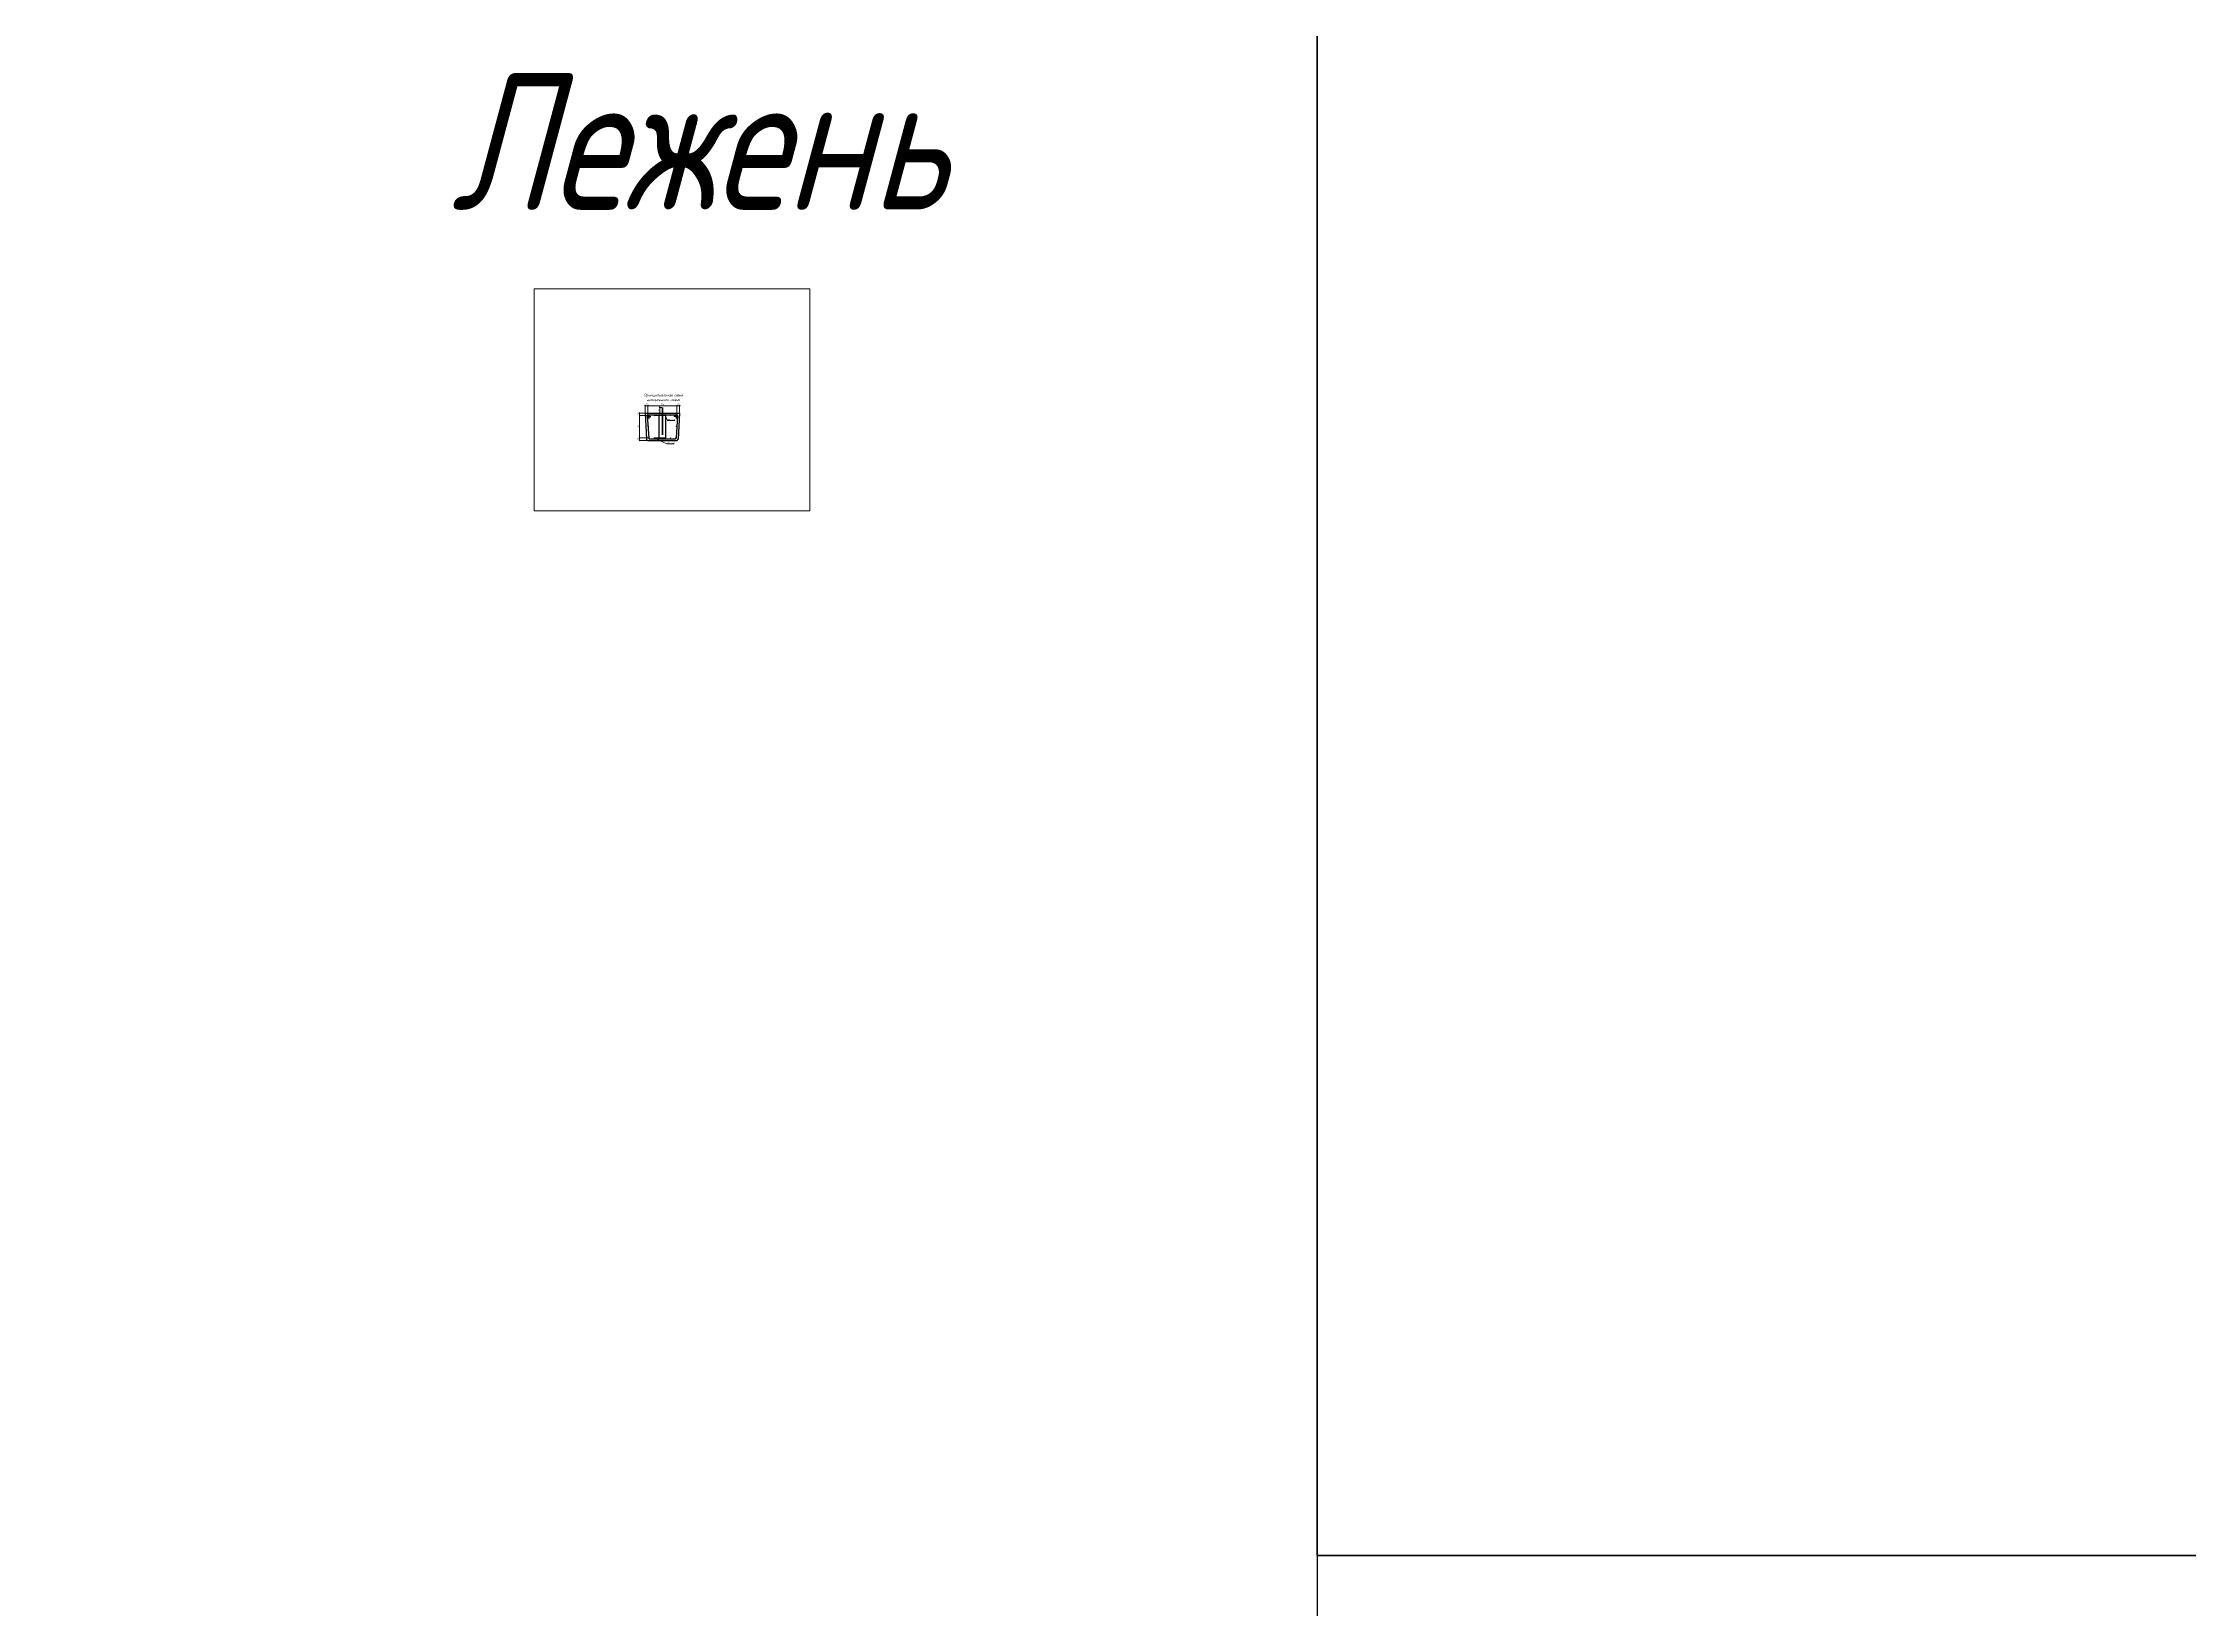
# Model space of a CAD drawing. Header units: millimetres. Extents: x 265754 to 14267433, y -6145605 to 2433772.
# Drawn here: x 6687455 to 6726598, y -223087 to -194521 of the extents above; entities that cross this region are included whole.
import ezdxf
from ezdxf import colors
from ezdxf.entities.mleader import LeaderData, LeaderLine
from ezdxf.math import Vec2, Vec3

# ---------------------------------------------------------------- set-up
doc = ezdxf.new("R2010")
doc.units = ezdxf.units.MM
for name, color, linetype, lineweight in [('0.9', 3, 'Continuous', 9), ('1-Бетон', 106, 'Continuous', 35), ('ИС_ОПОР_Med_раб.арматура', 6, 'Continuous', 35), ('ИС_Разм', 3, 'Continuous', 18), ('Размеры', 3, 'Continuous', 15)]:
    doc.layers.add(name, color=color, linetype=linetype, lineweight=lineweight)
doc.layers.add('00', color=160, linetype='Continuous')
doc.styles.add('0', font='isocpeur.ttf', dxfattribs={"width": 0.8, "oblique": 15})
doc.dimstyles.new('М10', dxfattribs={"dimscale": 10, "dimtxt": 2.5, "dimasz": 2, "dimexe": 1, "dimexo": 1, "dimgap": 1, "dimtad": 1, "dimdec": 0, "dimtxsty": '0', "dimblk1": 'OBLIQUE', "dimblk2": 'OBLIQUE', "dimsah": 1, "dimcen": 2.5, "dimdle": 1, "dimclrd": 256, "dimclre": 256, "dimclrt": 256, "dimaunit": 1, "dimadec": 0, "dimazin": 0, "dimtfac": 0.75, "dimtdec": 0, "dimtmove": 1, "dimatfit": 2, "dimldrblk": 'OBLIQUE', "dimfxl": 1, "dimtolj": 1, "dimtzin": 0, "dimlwd": -1, "dimlwe": -1, "dimarcsym": 0})

# ---------------------------------------------------------------- blocks, each defined once
blk = doc.blocks.new('_None')
blk = doc.blocks.new('_OBLIQUE')
at = {"color": 0, "linetype": 'ByBlock', "lineweight": -2}
blk.add_line((0.5, 0.5), (-0.5, -0.5), dxfattribs=at)
blk = doc.blocks.new('*D769')
at = {"layer": 'Defpoints', "color": 0, "transparency": 16777216}
for p in [(6698753, -201172), (6698707, -201272), (6698753, -201272)]:
    blk.add_point(p, dxfattribs=at)
at = {"layer": 'Размеры', "transparency": 16777216}
for p, q in [((6698743, -201172), (6698697, -201172)), ((6698707, -201162), (6698707, -201282)), ((6698743, -201272), (6698697, -201272))]:
    blk.add_line(p, q, dxfattribs=at)
at = {"layer": 'Размеры', "transparency": 16777216, "xscale": 20, "yscale": 20, "zscale": 20}
for p, rotation in [((6698707, -201172), 90), ((6698707, -201272), 270)]:
    blk.add_blockref('_OBLIQUE', p, dxfattribs=dict(at, rotation=rotation))
at = {"layer": 'Размеры', "transparency": 16777216, "insert": (6698684, -201222), "char_height": 25, "attachment_point": 5, "rotation": 90, "style": '0'}
blk.add_mtext('\\A1;100', dxfattribs=at)
blk = doc.blocks.new('*D664')
at = {"layer": 'Defpoints', "color": 0, "transparency": 16777216}
for p in [(6698438, -201138), (6698438, -201272), (6698488, -201316)]:
    blk.add_point(p, dxfattribs=at)
at = {"layer": 'Размеры', "transparency": 16777216}
for p, q in [((6698498, -201138), (6698428, -201138)), ((6698438, -201262), (6698438, -201128)), ((6698488, -201306), (6698488, -201128))]:
    blk.add_line(p, q, dxfattribs=at)
at = {"layer": 'Размеры', "transparency": 16777216, "xscale": 20, "yscale": 20, "zscale": 20, "rotation": 180}
blk.add_blockref('_OBLIQUE', (6698438, -201138), dxfattribs=at)
at = {"layer": 'Размеры', "transparency": 16777216, "xscale": 20, "yscale": 20, "zscale": 20}
blk.add_blockref('_OBLIQUE', (6698488, -201138), dxfattribs=at)
at = {"layer": 'Размеры', "transparency": 16777216, "insert": (6698463, -201116), "char_height": 25, "attachment_point": 5, "style": '0'}
blk.add_mtext('\\A1;50', dxfattribs=at)
blk = doc.blocks.new('*D665')
at = {"layer": 'Defpoints', "color": 0, "transparency": 16777216}
for p in [(6699068, -201138), (6699019, -201316), (6699068, -201272)]:
    blk.add_point(p, dxfattribs=at)
at = {"layer": 'Размеры', "transparency": 16777216}
for p, q in [((6699009, -201138), (6699078, -201138)), ((6699019, -201306), (6699019, -201128)), ((6699068, -201262), (6699068, -201128))]:
    blk.add_line(p, q, dxfattribs=at)
at = {"layer": 'Размеры', "transparency": 16777216, "xscale": 20, "yscale": 20, "zscale": 20, "rotation": 180}
blk.add_blockref('_OBLIQUE', (6699019, -201138), dxfattribs=at)
at = {"layer": 'Размеры', "transparency": 16777216, "xscale": 20, "yscale": 20, "zscale": 20}
blk.add_blockref('_OBLIQUE', (6699068, -201138), dxfattribs=at)
at = {"layer": 'Размеры', "transparency": 16777216, "insert": (6699044, -201116), "char_height": 25, "attachment_point": 5, "style": '0'}
blk.add_mtext('\\A1;50', dxfattribs=at)
blk = doc.blocks.new('*D666')
at = {"layer": 'Defpoints', "color": 0, "transparency": 16777216}
for p in [(6699019, -201138), (6698488, -201272), (6699019, -201272)]:
    blk.add_point(p, dxfattribs=at)
at = {"layer": 'Размеры', "transparency": 16777216}
for p, q in [((6698478, -201138), (6699029, -201138)), ((6698488, -201262), (6698488, -201128)), ((6699019, -201262), (6699019, -201128))]:
    blk.add_line(p, q, dxfattribs=at)
at = {"layer": 'Размеры', "transparency": 16777216, "xscale": 20, "yscale": 20, "zscale": 20, "rotation": 180}
blk.add_blockref('_OBLIQUE', (6698488, -201138), dxfattribs=at)
at = {"layer": 'Размеры', "transparency": 16777216, "xscale": 20, "yscale": 20, "zscale": 20}
blk.add_blockref('_OBLIQUE', (6699019, -201138), dxfattribs=at)
at = {"layer": 'Размеры', "transparency": 16777216, "insert": (6698753, -201116), "char_height": 25, "attachment_point": 5, "style": '0'}
blk.add_mtext('\\A1;530', dxfattribs=at)
blk = doc.blocks.new('*D667')
at = {"layer": 'Defpoints', "color": 0, "transparency": 16777216}
for p in [(6698338, -201272), (6698438, -201272), (6698490, -201317)]:
    blk.add_point(p, dxfattribs=at)
at = {"layer": 'Размеры', "transparency": 16777216}
for p, q in [((6698428, -201272), (6698328, -201272)), ((6698480, -201317), (6698328, -201317)), ((6698338, -201327), (6698338, -201262))]:
    blk.add_line(p, q, dxfattribs=at)
at = {"layer": 'Размеры', "transparency": 16777216, "xscale": 20, "yscale": 20, "zscale": 20}
for p, rotation in [((6698338, -201272), 90), ((6698338, -201317), 270)]:
    blk.add_blockref('_OBLIQUE', p, dxfattribs=dict(at, rotation=rotation))
at = {"layer": 'Размеры', "transparency": 16777216, "insert": (6698316, -201294), "char_height": 25, "attachment_point": 5, "rotation": 90, "style": '0'}
blk.add_mtext('\\A1;50', dxfattribs=at)
blk = doc.blocks.new('*D668')
at = {"layer": 'Defpoints', "color": 0, "transparency": 16777216}
for p in [(6698338, -201772), (6698483, -201772), (6698513, -201727)]:
    blk.add_point(p, dxfattribs=at)
at = {"layer": 'Размеры', "transparency": 16777216}
for p, q in [((6698503, -201727), (6698328, -201727)), ((6698473, -201772), (6698328, -201772)), ((6698338, -201717), (6698338, -201782))]:
    blk.add_line(p, q, dxfattribs=at)
at = {"layer": 'Размеры', "transparency": 16777216, "xscale": 20, "yscale": 20, "zscale": 20}
for p, rotation in [((6698338, -201727), 90), ((6698338, -201772), 270)]:
    blk.add_blockref('_OBLIQUE', p, dxfattribs=dict(at, rotation=rotation))
at = {"layer": 'Размеры', "transparency": 16777216, "insert": (6698316, -201749), "char_height": 25, "attachment_point": 5, "rotation": 90, "style": '0'}
blk.add_mtext('\\A1;50', dxfattribs=at)
blk = doc.blocks.new('*D669')
at = {"layer": 'Defpoints', "color": 0, "transparency": 16777216}
for p in [(6698338, -201317), (6698338, -201727), (6698338, -201727)]:
    blk.add_point(p, dxfattribs=at)
at = {"layer": 'Размеры', "transparency": 16777216}
blk.add_line((6698338, -201307), (6698338, -201737), dxfattribs=at)
at = {"layer": 'Размеры', "transparency": 16777216, "xscale": 20, "yscale": 20, "zscale": 20}
for p, rotation in [((6698338, -201317), 90), ((6698338, -201727), 270)]:
    blk.add_blockref('_OBLIQUE', p, dxfattribs=dict(at, rotation=rotation))
at = {"layer": 'Размеры', "transparency": 16777216, "insert": (6698316, -201522), "char_height": 25, "attachment_point": 5, "rotation": 90, "style": '0'}
blk.add_mtext('\\A1;400', dxfattribs=at)

msp = doc.modelspace()

# ---------------------------------------------------------------- linework, layer by layer
at = {"color": 1}
msp.add_lwpolyline([(6595534.7573, -168287.8703), (6710697.8661, -168287.8703), (6710697.8661, -265168.2621), (6595534.7573, -265168.2621)], close=True, dxfattribs=at)
at = {"layer": '00', "color": 4}
for p, q in [((6698438.4324, -201271.6899), (6698463.4324, -201751.6899)), ((6698438.4324, -201271.6899), (6699068.4324, -201271.6899)), ((6699068.4324, -201271.6899), (6699043.4324, -201751.6899)), ((6698483.4324, -201771.6899), (6698463.4324, -201751.6899)), ((6698483.4324, -201771.6899), (6699023.4324, -201771.6899)), ((6699023.4324, -201771.6899), (6699043.4324, -201751.6899))]:
    msp.add_line(p, q, dxfattribs=at)
at = {"layer": '00', "color": 1, "linetype": 'Continuous'}
for p, q in [((6698477.8475, -201316.866), (6698503.6917, -201730.3734)), ((6698478.9634, -201334.7204), (6698542.8539, -201334.7204)), ((6698487.828, -201306.2422), (6699019.0367, -201306.2422)), ((6698503.3423, -201306.2422), (6698503.3423, -201374.1633)), ((6698694.9534, -201729.2514), (6698694.9534, -201316.792)), ((6698814.4718, -201729.2514), (6698814.4718, -201316.792)), ((6699027.9014, -201334.7204), (6698964.0108, -201334.7204)), ((6699029.0173, -201316.866), (6699003.173, -201730.3734)), ((6699003.5224, -201306.2422), (6699003.5224, -201374.1633)), ((6698513.6722, -201739.7496), (6698993.1925, -201739.7496))]:
    msp.add_line(p, q, dxfattribs=at)
at = {"layer": '00', "color": 7, "linetype": 'Continuous'}
for points, const_width in [([(6698485.6008, -201316.6899, 1), (6698494.6008, -201316.6899, 1)], 9), ([(6698497.1649, -201516.6899, 1), (6698506.1649, -201516.6899, 1)], 9), ([(6698600.6008, -201316.6899, 1), (6698609.6008, -201316.6899, 1)], 9), ([(6698605.1008, -201316.6899, 1), (6698605.6008, -201316.6899, 1)], 0.5), ([(6698700.6008, -201316.6899, 1), (6698709.6008, -201316.6899, 1)], 9), ([(6698800.6008, -201316.6899, 1), (6698809.6008, -201316.6899, 1)], 9), ([(6698900.6008, -201316.6899, 1), (6698909.6008, -201316.6899, 1)], 9), ([(6698905.1008, -201316.6899, 1), (6698905.6008, -201316.6899, 1)], 0.5), ([(6699009.6998, -201516.6899, -1), (6699000.6998, -201516.6899, -1)], 9), ([(6699021.5955, -201317.1459, -1), (6699012.5957, -201317.2137, -1)], 9), ([(6698508.4324, -201726.6899, 1), (6698518.4324, -201726.6899, 1)], 10), ([(6698598.4324, -201726.6899, 1), (6698608.4324, -201726.6899, 1)], 10), ([(6698710.9928, -201726.6899, -1), (6698700.9928, -201726.6899, -1)], 10), ([(6698798.4324, -201726.6899, 1), (6698808.4324, -201726.6899, 1)], 10), ([(6698908.4324, -201726.6899, -1), (6698898.4324, -201726.6899, -1)], 10), ([(6698998.4324, -201726.6899, -1), (6698988.4324, -201726.6899, -1)], 10)]:
    msp.add_lwpolyline(points, format="xyb", close=True, dxfattribs=dict(at, const_width=const_width))
at = {"layer": '00', "color": 1, "linetype": 'Continuous', "const_width": 0.5}
for points in [[(6698490.1008, -201316.6899, 1), (6698490.6008, -201316.6899, 1)], [(6699017.0956, -201314.7044, -1), (6699016.5956, -201314.7081, -1)]]:
    msp.add_lwpolyline(points, format="xyb", close=True, dxfattribs=at)
at = {"layer": '00', "color": 1, "linetype": 'Continuous'}
for centre, start, end in [((6698487.828, -201316.2422), 90, 183.576334), ((6698704.9383, -201316.2422), 90, 183.151665), ((6698804.4869, -201316.2422), 356.848335, 90), ((6699019.0367, -201316.2422), 356.423666, 90), ((6698513.6722, -201729.7496), 183.576334, 270), ((6698704.9383, -201729.8012), 176.848335, 270), ((6698804.4869, -201729.8012), 270, 3.151665), ((6698993.1925, -201729.7496), 270, 356.423666)]:
    msp.add_arc(centre, 10, start, end, dxfattribs=at)
at = {"layer": '1-Бетон', "color": 1}
msp.add_lwpolyline([(6710697.8661, -168287.8703), (6820797.8941, -168287.8703), (6820797.8941, -222111.3242), (6710697.8661, -222111.3242)], close=True, dxfattribs=at)
at = {"layer": 'ИС_ОПОР_Med_раб.арматура'}
msp.add_line((6698753.4324, -201171.6899), (6698753.4324, -201671.6899), dxfattribs=at)
at = {"layer": 'ИС_Разм', "color": 1}
msp.add_lwpolyline([(6696411.898, -199008.9371), (6701445.294, -199008.9371), (6701445.294, -203058.4146), (6696411.898, -203058.4146)], close=True, dxfattribs=at)
at = {"layer": 'Размеры'}
msp.add_line((6698438.4324, -201271.6899), (6698338.4324, -201271.6899), dxfattribs=at)

# ---------------------------------------------------------------- texts
at = {"layer": 'ИС_Разм', "attachment_point": 1, "style": '0'}
for s, insert, char_height, width in [('Лежень', (6694893.5223, -195066.117), 2500, 8944.919445), ('\\pxqc;Принципиальная схема\\Pармирования лежня', (6696968.1795, -200920.9375), 50, 3604.987513)]:
    msp.add_mtext(s, dxfattribs=dict(at, insert=insert, char_height=char_height, width=width))

# ---------------------------------------------------------------- dimensions: what is measured, and where the dimension line sits
at = {"layer": 'Размеры'}
for base, p1, p2, picture, middle in [((6698438.4324, -201138.0143), (6698487.828, -201316.2422), (6698438.4324, -201271.6899), '*D664', (6698463.1302, -201138.0143)), ((6699068.4324, -201138.0143), (6699019.0367, -201316.2422), (6699068.4324, -201271.6899), '*D665', (6699043.7345, -201138.0143))]:
    dim = msp.add_linear_dim(base=base, p1=p1, p2=p2, text='50', dimstyle='М10', dxfattribs=at)
    dim.commit()
    dim.dimension.update_dxf_attribs({"geometry": picture, "text_midpoint": middle, "dimtype": 160})
dim = msp.add_linear_dim(base=(6699019.0367, -201138.0143), p1=(6698487.828, -201271.6899), p2=(6699019.0367, -201271.6899), dimstyle='М10', override={"dimrnd": 5, "dimtxsty": '0'}, dxfattribs=at)
dim.commit()
dim.dimension.update_dxf_attribs({"geometry": '*D666', "text_midpoint": (6698753.4324, -201115.5143)})
dim = msp.add_linear_dim(base=(6698706.7041, -201271.6899), p1=(6698753.4324, -201171.6899), p2=(6698753.4324, -201271.6899), angle=90, dimstyle='М10', dxfattribs=at)
dim.commit()
dim.dimension.update_dxf_attribs({"geometry": '*D769', "text_midpoint": (6698684.2041, -201221.6899)})
for base, p1, p2, picture, middle in [((6698338.4324, -201271.6899), (6698490.3508, -201316.6899), (6698438.4324, -201271.6899), '*D667', (6698338.4324, -201294.1899)), ((6698338.4324, -201771.6899), (6698513.4324, -201726.6899), (6698483.4324, -201771.6899), '*D668', (6698338.4324, -201749.1899))]:
    dim = msp.add_linear_dim(base=base, p1=p1, p2=p2, angle=90, text='50', dimstyle='М10', dxfattribs=at)
    dim.commit()
    dim.dimension.update_dxf_attribs({"geometry": picture, "text_midpoint": middle, "dimtype": 160})
dim = msp.add_linear_dim(base=(6698338.4324, -201726.6899), p1=(6698338.4324, -201316.6899), p2=(6698338.4324, -201726.6899), angle=90, text='400', dimstyle='М10', dxfattribs=at)
dim.commit()
dim.dimension.update_dxf_attribs({"geometry": '*D669', "text_midpoint": (6698315.9324, -201521.6899)})

# ---------------------------------------------------------------- leaders
at = {"layer": '0.9', "linetype": 'Continuous'}
ml = msp.add_multileader_mtext('Standard', dxfattribs=at)
ml.set_content('%%C16 А400', color=4, style='0')
ml.set_leader_properties(color=256, lineweight=-1)
ml.set_arrow_properties(name='NONE')
ml.build(insert=Vec2(0, 0))
ml.multileader.update_dxf_attribs({"text_left_attachment_type": 6, "text_right_attachment_type": 6, "dogleg_length": 0.36, "arrow_head_size": 4.5, "scale": 25})
ctx = ml.context
ctx.base_point, ctx.scale, ctx.char_height, ctx.arrow_head_size, ctx.landing_gap_size, ctx.plane_origin = Vec3(6698858.6886, -201411.1748), 25, 25, 4.5, 2.25, Vec3(6698784.4477, -201381.046)
ctx.left_attachment, ctx.right_attachment, ctx.text_align_type = 6, 6, 1
notes = []
notes.append((ctx, [(0, (1, 1, 0), (6698849.6886, -201411.1748), (1, 0), 9, [(1, [(6698605.3033, -201321.1854), (6698804.7369, -201315.9922)], 0, [])])]))
ctx.mtext.insert, ctx.mtext.alignment, ctx.mtext.flow_direction = Vec3(6698920.288, -201381.1748), 2, 5
ml = msp.add_multileader_mtext('Standard', dxfattribs=at)
ml.set_content('%%C16 А400', color=4, style='0')
ml.set_leader_properties(color=256, lineweight=-1)
ml.set_arrow_properties(name='NONE')
ml.build(insert=Vec2(0, 0))
ml.multileader.update_dxf_attribs({"text_left_attachment_type": 6, "text_right_attachment_type": 6, "dogleg_length": 0.36, "arrow_head_size": 4.5, "scale": 25})
ctx = ml.context
ctx.base_point, ctx.scale, ctx.char_height, ctx.arrow_head_size, ctx.landing_gap_size, ctx.plane_origin = Vec3(6698845.3202, -201836.6065), 25, 25, 4.5, 2.25, Vec3(6698685.9536, -201791.4937)
ctx.left_attachment, ctx.right_attachment, ctx.text_align_type = 6, 6, 1
notes.append((ctx, [(0, (1, 1, 0), (6698836.3202, -201836.6065), (1, 0), 9, [(1, [(6698803.4324, -201726.6899), (6698598.4324, -201726.6899)], 0, [])])]))
ctx.mtext.insert, ctx.mtext.alignment, ctx.mtext.flow_direction = Vec3(6698906.9196, -201806.6065), 2, 5
for ctx, leaders in notes:
    for number, flags, end, landing, length, lines in leaders:
        leader = LeaderData()
        leader.index, (leader.has_last_leader_line, leader.has_dogleg_vector, leader.attachment_direction) = number, flags
        leader.last_leader_point, leader.dogleg_vector, leader.dogleg_length = Vec3(end), Vec3(landing), length
        for number, points, colour, breaks in lines:
            line = LeaderLine()
            line.index, line.vertices, line.color, line.breaks = number, Vec3.list(points), colors.encode_raw_color(colour), breaks
            leader.lines.append(line)
        ctx.leaders.append(leader)

doc.saveas('drawing.dxf')
